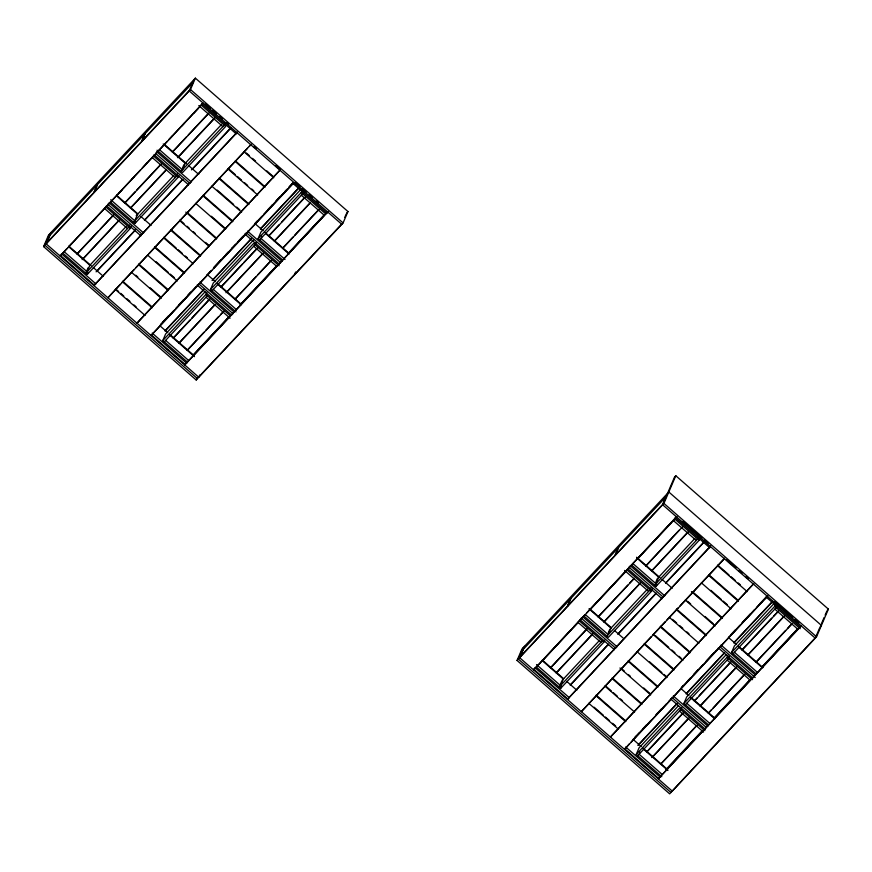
<?xml version="1.0" encoding="UTF-8"?>
<svg xmlns="http://www.w3.org/2000/svg" width="872" height="872" viewBox="0 0 872 872"><rect width="100%" height="100%" fill="white"/><g stroke="black" fill="none" stroke-linecap="round" stroke-linejoin="round"><path stroke-width="1.31" d="M43.6 246.591L48.483 235.2L195.372 78.142L347.972 211.547L343.088 222.938L196.2 379.996L43.6 246.591L190.488 89.544L195.372 78.142M49.769 233.827L44.886 245.217L197.486 378.612M51.056 232.443L46.172 243.844L198.783 377.238L199.753 374.96M46.674 242.95L49.857 235.527M93.98 192.374L97.163 184.951M94.274 192.058L97.457 184.635M141.58 141.482L144.763 134.059M141.951 141.079L145.134 133.656M88.083 267.759L85.75 273.187L128.849 227.112L129.775 224.932M62.708 253.033L87.233 274.484L88.17 272.315M87.233 274.484L130.331 228.399L131.258 226.23M194.085 79.526L189.202 90.917L341.802 224.311L342.053 223.733L199.034 376.65M110.373 202.064L134.909 223.505L135.847 221.335M177.452 173.964L176.525 176.133L133.427 222.207M134.909 223.505L178.008 177.43L178.934 175.261M182.499 167.98L183.894 164.721M225.129 122.985L224.202 125.154L181.104 171.239M187.327 361.978L162.802 340.527L165.593 334.02L205.018 291.858M162.802 340.527L205.89 294.453L206.828 292.284M236.007 311.882L210.468 289.558L213.259 283.04L253.61 239.909M196.2 379.996L197.181 377.718M255.976 242.601L255.049 244.77L211.951 290.856M282.681 260.03L258.145 238.579L260.935 232.072L300.36 189.911M261.905 236.258L260.979 238.438L285.035 259.464M258.145 238.579L301.243 192.505L302.17 190.336M303.652 191.633L302.726 193.802L259.627 239.876M294.551 274.473L295.619 271.999M344.734 217.477L346.195 214.054M819.647 627.916L815.255 638.173L662.644 504.779L674.514 477.104L675.8 475.731L828.4 609.125L816.541 636.8L669.652 793.858L517.052 660.453L521.936 649.062L668.824 492.004L821.424 625.409L820.138 626.783M523.222 647.689L518.339 659.079L670.939 792.474M524.508 646.305L519.625 657.706L672.225 791.1L709.623 750.792M520.126 656.812L523.309 649.389M567.432 606.236L570.604 598.813M567.727 605.92L570.909 598.497M615.022 555.344L618.204 547.921M615.403 554.941L618.586 547.518M560.14 684.88L561.535 681.621M536.149 666.895L560.685 688.346L561.623 686.177M662.698 504.365L665.881 496.942M560.685 688.346L603.784 642.261L604.71 640.092M608.274 632.821L609.67 629.562L647.264 589.363M517.052 660.453L663.93 503.406L675.8 475.731M650.904 587.826L649.978 589.995L606.879 636.069M583.826 615.926L608.362 637.367L651.46 591.292L652.387 589.123M655.951 581.842L657.346 578.583M631.502 564.947L656.038 586.398L656.965 584.218M698.581 536.847L697.644 539.016L654.556 585.101M656.038 586.398L699.126 540.313L700.063 538.144M661.783 776.712L636.244 754.4L639.034 747.882L678.471 705.721M640.015 752.078L639.078 754.247L662.131 774.391M681.751 707.443L680.825 709.612L637.726 755.686M708.456 724.861L683.921 703.421L686.711 696.902L726.136 654.752M683.921 703.421L727.019 657.346L727.946 655.166M729.428 656.463L728.502 658.633L685.403 704.718M756.133 673.893L731.597 652.441L734.388 645.934L774.728 602.792M731.597 652.441L774.696 606.367L775.622 604.198M777.105 605.495L776.167 607.664L733.08 653.738M821.631 623.295L824.127 617.474M825.119 615.152L826.612 611.664M49.66 235.702L192.69 82.775M46.423 243.255L189.453 90.328M66.915 248.542L60.168 256.074L203.187 103.147M68.779 246.547L140.283 170.084M142.147 168.1L154.224 155.194M156.077 153.21L167.217 141.286M169.081 139.302L202.511 103.561M68.18 247.408L71.842 243.495M81.009 233.685L84.682 229.761M92.933 220.943L96.596 217.019M118.603 193.497L122.265 189.573M131.443 179.774L134.19 176.831M143.357 167.032L147.019 163.108M169.026 139.575L172.7 135.661M181.867 125.851L184.613 122.919M193.78 113.109L198.369 108.215M77.303 253.599L98.383 231.058M100.215 229.096L113.055 215.373M124.969 202.631L135.062 191.84M136.893 189.889L160.731 164.394M172.645 151.652L186.401 136.948M188.232 134.986L208.408 113.425M77.052 254.188L113.72 214.981M124.718 203.209L161.396 164.001M172.394 152.24L209.073 113.022M82.142 259.616L118.821 220.409M130.735 207.667L166.487 169.43M177.496 157.669L214.163 118.461M82.807 259.224L119.486 220.017M130.484 208.245L166.236 170.018M178.161 157.276L214.828 118.069M89.467 265.698L126.135 226.48M136.217 215.7L173.811 175.501M184.81 163.74L221.488 124.533M96.105 271.824L135.531 229.674M144.698 219.875L182.292 179.676M191.459 169.876L230.884 127.726M96.77 271.432L135.28 230.263M144.447 220.463L182.957 179.283M192.123 169.484L230.633 128.315M237.184 132.064L93.914 285.569L236.933 132.653M120.227 284.316L107.91 297.81L251.18 144.294L249.327 146.278M122.091 282.321L134.157 269.415M136.021 267.432L147.161 255.518M149.025 253.523L234.459 162.17M236.323 160.186L247.463 148.262M160.448 324.504L168.699 315.675M178.782 304.895L183.371 299.99M187.949 295.096L190.696 292.153M213.618 267.65L220.954 259.802M225.543 254.897L228.29 251.964M231.952 248.04L235.625 244.116M238.372 241.173L242.961 236.279M257.632 220.594L254.875 223.537L263.104 230.677M267.715 209.814L272.293 204.909M275.966 200.985L279.629 197.061M285.133 191.186L286.964 189.224M288.796 187.262L292.469 183.338M162.944 322.15L173.942 310.388M175.784 308.426L181.278 302.54M183.109 300.578L195.949 286.855M206.947 275.094L210.621 271.17M213.368 268.227L232.617 247.648M237.206 242.743L245.457 233.925M254.624 224.115L261.96 216.278M263.791 214.316L269.295 208.43M272.042 205.498L283.967 192.745M289.46 186.87L292.218 183.927M198.653 284.283L151.041 335.513L294.06 182.586M200.516 282.288L211.656 270.375M213.509 268.391L293.384 182.989M165.288 330.521L203.797 289.351M212.049 280.522L251.474 238.372M260.641 228.573L298.224 188.374M165.037 331.109L203.547 289.929M212.714 280.13L251.223 238.961M260.39 229.151L298.889 187.981M210.468 289.558L253.567 243.484L279.105 265.797M164.285 341.824L207.373 295.75M173.495 337.693L189.998 320.046M191.829 318.084L209.247 299.456M221.172 286.714L242.253 264.172M244.084 262.21L256.924 248.487M268.838 235.745L278.931 224.954M281.678 222.022L304.601 197.508M173.245 338.282L209.912 299.063M220.921 287.302L257.589 248.095M268.587 236.323L305.265 197.116M179.261 342.729L215.013 304.492M226.012 292.73L262.69 253.523M274.604 240.781L310.356 202.544M179 343.317L214.763 305.08M226.676 292.338L263.355 253.131M274.353 241.359L310.105 203.132M187.458 349.901L203.961 332.254M205.792 330.292L218.632 316.569M220.463 314.607L223.221 311.664M235.135 298.922L256.226 276.38M258.058 274.418L270.887 260.695M282.811 247.953L292.894 237.162M294.725 235.2L318.563 209.716M187.208 350.49L223.886 311.271M234.884 299.51L271.552 260.303M282.561 248.531L319.228 209.324M193.224 354.937L228.976 316.7M239.974 304.938L276.653 265.731M288.567 252.989L324.33 214.752M192.974 355.525L228.726 317.288M240.65 304.546L277.318 265.339M288.316 253.567L324.079 215.34M346.685 212.921L347.972 211.547M523.113 649.564L666.132 496.637M519.875 657.117L662.894 504.19M571.018 629.628L533.62 669.936L676.89 516.431L673.173 520.399L696.292 540.466M573.798 626.652L584.948 614.738M586.802 612.744L671.32 522.383M542.297 660.878L578.049 622.652M589.963 609.899L626.641 570.691M637.639 558.93L674.318 519.723M550.744 667.462L586.507 629.235M598.421 616.493L627.764 585.123M629.595 583.161L634.184 578.256M646.098 565.514L679.103 530.22M550.494 668.05L587.172 628.843M598.17 617.071L633.922 578.845M645.847 566.102L682.514 526.884M556.51 672.497L592.262 634.271M604.187 621.529L639.939 583.292M651.864 570.55L687.616 532.323M556.26 673.086L592.927 633.879M603.936 622.118L640.604 582.899M651.613 571.138L688.281 531.931M561.993 680.542L599.587 640.342M658.262 577.602L694.94 538.395M559.203 687.049L602.301 640.975M570.473 684.705L608.067 644.517M618.15 633.737L655.744 593.538M665.827 582.758L704.336 541.588M570.223 685.294L608.732 644.125M617.899 634.326L656.409 593.145M665.576 583.346L704.075 542.177M710.636 545.927L567.367 699.431L710.386 546.515M651.264 636.604L581.362 711.672L724.381 558.745M653.117 634.62L665.194 621.714M667.047 619.72L678.198 607.806M680.051 605.822L724.632 558.156M634.816 737.385L639.394 732.48M643.067 728.567L646.73 724.643M655.897 714.833L661.401 708.958M681.566 687.387L683.408 685.425M687.986 680.531L690.733 677.588M693.491 674.645L698.069 669.74M706.32 660.922L713.656 653.084M731.074 634.456L735.663 629.551M742.083 622.695L750.334 613.866M759.501 604.067L764.995 598.181M632.723 739.936L636.397 736.012M640.059 732.088L651.068 720.327M656.562 714.441L666.644 703.66M668.486 701.698L671.233 698.755M680.4 688.956L688.651 680.138M693.24 675.233L703.323 664.453M706.069 661.51L717.994 648.768M728.992 636.996L739.99 625.235M744.579 620.341L754.662 609.55M756.493 607.588L761.997 601.713M764.744 598.77L766.586 596.808M629.388 743.816L624.483 749.375L767.763 595.859L731.543 634.587M631.241 741.832L716.686 650.479M718.539 648.485L729.69 636.571M637.824 745.364L677.25 703.214M686.417 693.404L724 653.215M734.093 642.435L772.592 601.255M638.489 744.971L676.999 703.791M686.166 693.992L724.665 652.823M733.843 643.013L772.341 601.844M636.244 754.4L679.343 708.315L704.881 730.638M646.948 751.555L682.7 713.318M694.613 700.576L697.371 697.633M699.202 695.682L730.376 662.349M742.29 649.607L771.633 618.237M773.464 616.275L778.053 611.37M646.697 752.144L683.365 712.925M694.363 701.164L731.041 661.957M742.039 650.185L778.718 610.978M651.787 757.572L688.466 718.354M700.38 705.612L736.132 667.385M748.056 654.643L783.808 616.406M652.452 757.179L689.131 717.961M700.129 706.2L736.796 666.993M747.805 655.221L784.473 616.014M660.911 763.763L696.663 725.526M708.587 712.784L711.334 709.841M713.165 707.89L744.339 674.557M756.264 661.815L785.596 630.445M787.427 628.483L792.016 623.578M660.66 764.352L697.328 725.133M708.337 713.372L745.004 674.165M756.002 662.393L791.765 624.167M665.75 769.78L702.429 730.562M714.342 717.819L750.105 679.593M762.019 666.851L797.771 628.614M666.426 769.387L703.094 730.169M714.092 718.408L750.77 679.201M761.768 667.429L798.447 628.222M800.583 626.358L658.24 778.87L801.259 625.943M827.114 610.498L828.4 609.125M709.83 750.541L815.505 637.596M190.488 89.544L343.088 222.938M663.93 503.406L816.541 636.8M254.253 146.867L256.303 148.654M275.759 165.669L279.858 169.255M726.681 559.835L735.892 567.89M738.966 570.582L742.039 573.264M746.138 576.85L748.187 578.637M205.138 104.051L210.217 108.488M212.245 110.264L216.31 113.807M219.352 116.477L222.404 119.137M226.458 122.69L228.486 124.456M294.889 182.499L299.968 186.935M301.995 188.712L306.05 192.265M309.102 194.925L312.143 197.584M316.209 201.138L318.236 202.914M682.656 521.467L701.938 538.318M703.977 540.095L708.031 543.648M774.434 601.691L792.703 617.659M794.73 619.436L798.796 622.99M201.759 103.724L236.279 133.896M292.523 183.055L327.033 213.226M675.211 517.587L709.721 547.758M765.976 596.917L800.485 627.088M201.149 105.011L225.685 126.451L182.586 172.536L157.047 150.213M301.243 192.505L325.779 213.945M674.601 518.873L699.126 540.313M774.696 606.367L800.224 628.69M198.794 105.577L222.851 126.604M301.374 195.241L324.428 215.395M774.816 609.103L797.869 629.257M246.351 153.003L249.425 155.696M252.499 158.377L255.572 161.069M266.832 170.912L272.98 176.286M717.754 565.078L729.014 574.931M731.063 576.719L735.161 580.294M738.235 582.987L740.284 584.774M244.051 151.804L273.754 177.768M717.503 565.666L747.206 591.63M235.342 160.797L265.044 186.761M708.794 574.659L738.497 600.623M235.091 161.385L264.794 187.349M708.533 575.248L738.246 601.211M228.213 168.416L235.386 174.683M237.435 176.482L241.522 180.057M244.596 182.749L247.67 185.431M251.768 189.017L253.817 190.805M710.876 590.344L721.122 599.293M723.171 601.081L727.27 604.667M227.963 169.005L257.665 194.968M701.415 582.867L731.118 608.83M219.254 178.008L248.956 203.972M692.695 591.87L722.408 617.834M219.003 178.586L248.705 204.56M691.42 591.554L722.158 618.422M217.248 190.096L233.631 204.43M236.704 207.111L239.778 209.803M687.616 601.277L690.689 603.958M705.034 616.493L713.231 623.665M164.219 144.24L186.554 163.762M188.581 165.538L198.729 174.411M265.132 232.453L289.493 253.752M636.647 557.219L659.995 577.624M662.033 579.4L672.181 588.273M728.425 637.443L736.546 644.539M738.584 646.316L762.946 667.614M211.874 186.205L241.577 212.179M685.316 600.067L715.029 626.042M163.195 144L185.245 163.282L182.455 169.789L159.402 149.646M265.775 233.674L288.828 253.828M636.647 557.862L658.698 577.144L655.908 583.651L632.854 563.508M738.224 646.653L762.281 667.69M734.431 652.3L757.485 672.443M156.786 151.804L191.306 181.976M247.55 231.145L282.07 261.317M630.238 565.666L664.758 595.838M721.002 645.008L755.512 675.179M155.434 153.254L189.954 183.425M246.198 232.584L280.719 262.755M628.886 567.116L663.407 597.287M719.651 646.446L755.185 677.511M203.154 195.208L232.868 221.172M676.607 609.07L706.309 635.034M202.904 195.797L232.617 221.761M676.356 609.659L706.058 635.623M154.082 154.693L188.603 184.864M244.847 234.034L279.367 264.205M627.535 568.555L662.055 598.726M718.299 647.896L752.808 678.067M153.472 155.979L178.008 177.43M626.924 569.841L651.46 591.292M727.019 657.346L752.547 679.659M152.12 157.429L175.174 177.583M253.698 246.22L276.751 266.374M624.57 570.419L648.626 591.445M727.15 660.082L750.203 680.236M211.395 216.256L225.739 228.791M672.552 619.382L676.65 622.957M679.724 625.649L682.798 628.331M686.896 631.917L688.945 633.704M195.775 203.416L225.488 229.38M669.227 617.278L698.93 643.242M187.066 212.408L216.779 238.372M660.518 626.27L690.221 652.234M185.791 212.103L216.518 238.961M660.268 626.859L689.97 652.823M179.937 220.027L184.036 223.614M187.109 226.295L189.159 228.093M193.257 231.669L195.306 233.467M205.552 242.416L208.626 245.097M655.439 635.688L668.759 647.329M671.832 650.011L674.906 652.692M678.994 656.278L681.043 658.066M179.686 220.616L209.4 246.58M653.139 634.478L682.841 660.442M170.977 229.619L200.68 255.583M644.43 643.482L674.132 669.445M170.727 230.197L200.429 256.172M644.179 644.059L673.882 670.034M116.543 195.219L137.863 213.858M140.904 216.518L151.063 225.39M207.307 274.56L215.428 281.656M217.455 283.433L240.803 303.838M589.995 609.081L611.316 627.72M614.357 630.38L623.491 638.369M680.749 688.422L688.88 695.518M690.907 697.295L715.269 718.593M116.521 195.851L137.569 214.25L134.779 220.769L110.722 199.743M163.849 237.239L176.144 247.986M178.193 249.774L182.292 253.349M185.365 256.041L187.415 257.829M217.095 283.771L241.152 304.797M588.971 608.841L611.021 628.113L608.231 634.631L585.177 614.477M649.596 661.848L661.881 672.585M663.93 674.383L667.004 677.064M690.548 697.633L714.604 718.659M163.598 237.827L193.301 263.791M637.051 651.689L666.753 677.653M213.302 289.406L236.356 309.56M686.755 703.268L709.808 723.422M109.12 202.784L143.629 232.955M199.873 282.114L234.394 312.285M582.561 616.646L617.082 646.817M673.326 695.976L707.846 726.147M107.768 204.222L142.278 234.394M198.522 283.563L233.042 313.735M581.21 618.085L615.73 648.256M671.974 697.426L706.494 727.597M154.889 246.82L184.591 272.783M628.341 660.682L658.044 686.646M154.638 247.408L184.341 273.372M628.091 661.27L657.793 687.234M106.417 205.672L140.926 235.843M197.17 285.013L231.69 315.184M579.858 619.534L614.379 649.705M670.623 698.875L705.143 729.047M105.795 206.958L130.331 228.399M205.89 294.453L230.426 315.904M579.248 620.82L603.784 642.261M104.444 208.397L127.497 228.551M206.021 297.199L230.077 318.226M577.896 622.259L600.95 642.413M679.473 711.062L703.53 732.088M155.957 261.6L168.252 272.347M170.291 274.135L174.389 277.721M621.213 668.301L624.287 670.993M628.385 674.568L630.434 676.356M643.743 687.997L649.891 693.371M147.51 255.027L177.212 280.991M619.938 667.996L650.665 694.853M138.801 264.02L168.503 289.995M612.253 677.882L641.956 703.857M138.55 264.608L168.252 290.572M612.002 678.471L641.705 704.434M135.77 275.225L137.82 277.013M150.104 287.76L161.375 297.614M606.149 686.406L611.272 690.875M613.31 692.673L617.409 696.248M620.483 698.941L622.532 700.728M131.421 272.228L161.124 298.191M604.874 686.09L634.576 712.053M122.712 281.231L152.415 307.195M596.154 695.093L625.867 721.057M122.462 281.809L152.164 307.783M595.903 695.671L625.616 721.645M68.866 246.198L91.2 265.72M93.228 267.486L103.386 276.37M159.631 325.529L167.751 332.635M169.778 334.401L194.14 355.7M542.319 660.06L563.639 678.688M566.68 681.348L576.839 690.232M633.083 739.391L641.203 746.497M643.231 748.263L667.592 769.562M68.855 246.831L89.892 265.23L87.102 271.737L64.059 251.594M169.419 334.75L194.478 356.648M542.297 660.693L563.345 679.092L560.554 685.599L536.498 664.573M642.871 748.612L667.93 770.51M115.584 288.85L118.657 291.531M120.707 293.33L123.78 296.011M126.843 298.693L129.917 301.385M134.016 304.96L136.065 306.759M594.148 707.192L603.37 715.247M605.419 717.035L609.517 720.621M612.591 723.302L615.665 725.995M115.333 289.439L145.035 315.402M588.785 703.301L618.488 729.264M165.625 340.385L188.679 360.528M61.443 253.752L95.953 283.923M152.197 333.093L186.717 363.264M534.896 667.614L569.405 697.785M625.649 746.955L660.169 777.126M60.092 255.202L94.601 285.373M150.845 334.543L185.365 364.714M533.544 669.064L568.053 699.235M624.298 748.405L658.818 778.576M137.296 322.695L137.046 323.272L280.315 169.768L137.296 322.695M185.038 364.42L184.788 365.008L328.057 211.493L185.038 364.42M610.749 736.557L610.498 737.134L753.768 583.63L610.749 736.557"/></g></svg>
